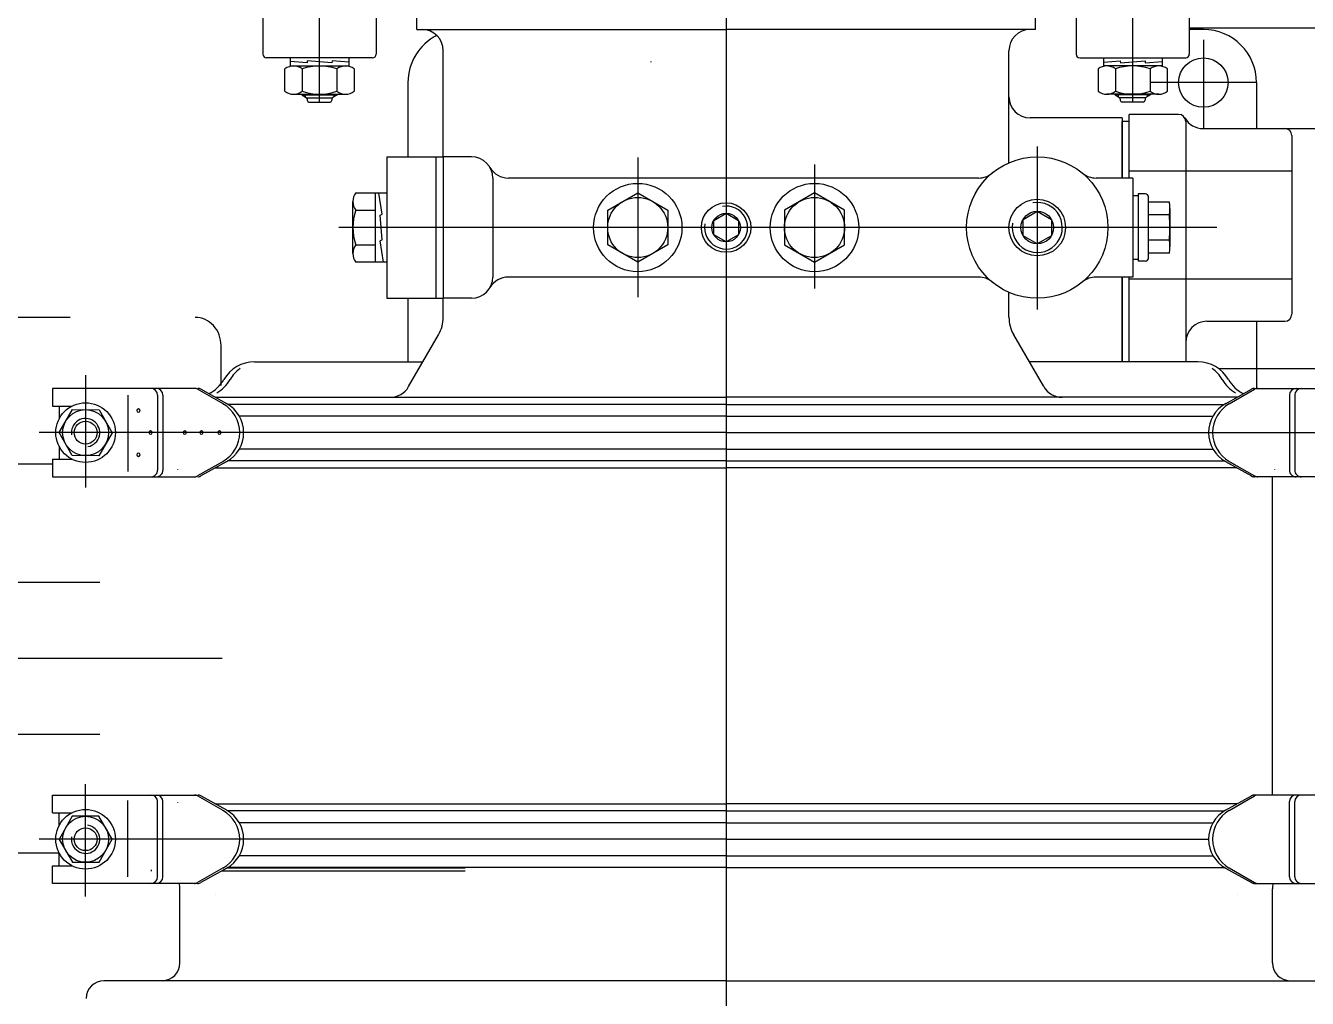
# Model space of a CAD drawing. Header units: millimetres. Extents: x -1838618 to -1600818, y -1770412 to -1553248.
# Drawn here: x -1818370.5 to -1818007.9, y -1683230.2 to -1682955.1 of the extents above; entities that cross this region are included whole.
import ezdxf

# ---------------------------------------------------------------- set-up
doc = ezdxf.new("R2010")
doc.units = ezdxf.units.MM
doc.header["$LTSCALE"] = 100
doc.linetypes.add('ACAD_ISO04W100', pattern=[30, 24, -3, 0, -3])
doc.linetypes.add('CENTER', pattern=[2, 1.25, -0.25, 0.25, -0.25])
for name, color, linetype in [('412equipment', 6, 'Continuous'), ('418exhaust', 30, 'Continuous'), ('TV', 7, 'Continuous')]:
    doc.layers.add(name, color=color, linetype=linetype)

# ---------------------------------------------------------------- blocks, each defined once
blk = doc.blocks.new('GE-2')
at = {"layer": 'TV', "color": 7, "linetype": 'CENTER', "ltscale": 25.4}
for p, q in [((-21262.8, 47336.99), (-21262.8, 46380.03)), ((-21147.8, 46865.87), (-21147.8, 46919.98)), ((-21377.8, 46865.87), (-21377.8, 46901.02)), ((-21127.8, 46883.42), (-21127.8, 46858.34)), ((-21112.8, 46871.34), (-21142.83, 46871.34)), ((-21174.79, 46853.3), (-21174.79, 46807.13)), ((-21287.8, 46850.19), (-21287.8, 46810.67)), ((-21237.8, 46848.2), (-21237.8, 46813.13)), ((-21148.8, 46846.34), (-21102.8, 46846.34)), ((-21123.97, 46830.34), (-21372.34, 46830.34)), ((-21148.8, 46815.84), (-21102.8, 46815.84)), ((-21443.98, 46788.56), (-21443.98, 46756.79)), ((-21262.8, 46772.34), (-21457.08, 46772.34)), ((-21262.8, 46772.34), (-21068.52, 46772.34)), ((-21405.32, 46708.44), (-21671.41, 46708.44)), ((-21443.98, 46641.12), (-21443.98, 46672.89)), ((-21262.8, 46657.34), (-21457.08, 46657.34)), ((-21262.8, 46657.34), (-21126.32, 46657.34))]:
    blk.add_line(p, q, dxfattribs=at)
at = {"layer": 'TV', "color": 7, "linetype": 'Continuous', "ltscale": 25.4}
for p, q in [((-21393.8, 46890.34), (-21393.8, 46879.34)), ((-21361.8, 46890.34), (-21361.8, 46879.34)), ((-21350.3, 46886.34), (-21350.3, 46890.34)), ((-21175.3, 46886.34), (-21175.3, 46890.34)), ((-21163.8, 46890.34), (-21163.8, 46879.34)), ((-21131.8, 46890.34), (-21131.8, 46879.34)), ((-21350.3, 46886.34), (-21262.8, 46886.34)), ((-21175.3, 46886.34), (-21262.8, 46886.34)), ((-20821.3, 46886.7), (-21131.8, 46886.7)), ((-21127.8, 46886.34), (-21131.8, 46886.34)), ((-21342.8, 46850.34), (-21342.8, 46880.34)), ((-21182.8, 46848.67), (-21182.8, 46880.34)), ((-21362.8, 46878.34), (-21392.8, 46878.34)), ((-21386.1, 46878.34), (-21386.1, 46876.04)), ((-21381.34, 46876.88), (-21386.1, 46877.31)), ((-21381.28, 46877.51), (-21381.34, 46876.88)), ((-21374.31, 46876.88), (-21381.28, 46877.51)), ((-21374.25, 46877.51), (-21374.31, 46876.88)), ((-21369.5, 46877.08), (-21374.25, 46877.51)), ((-21369.5, 46878.34), (-21369.5, 46876.04)), ((-21162.8, 46878.34), (-21132.8, 46878.34)), ((-21156.1, 46878.34), (-21156.1, 46876.04)), ((-21156.1, 46877.08), (-21151.34, 46877.51)), ((-21151.34, 46877.51), (-21151.28, 46876.88)), ((-21151.28, 46876.88), (-21144.31, 46877.51)), ((-21144.31, 46877.51), (-21144.25, 46876.88)), ((-21144.25, 46876.88), (-21139.5, 46877.31)), ((-21139.5, 46878.34), (-21139.5, 46876.04)), ((-21387.61, 46868.89), (-21387.61, 46875.2)), ((-21386.1, 46876.04), (-21369.5, 46876.04)), ((-21382.7, 46875.2), (-21382.7, 46868.89)), ((-21372.89, 46875.2), (-21372.89, 46868.89)), ((-21367.98, 46875.2), (-21367.98, 46868.89)), ((-21157.61, 46875.2), (-21157.61, 46868.89)), ((-21139.5, 46876.04), (-21156.1, 46876.04)), ((-21152.7, 46875.2), (-21152.7, 46868.89)), ((-21142.89, 46875.2), (-21142.89, 46868.89)), ((-21137.98, 46868.89), (-21137.98, 46875.2)), ((-21352.8, 46871.34), (-21352.8, 46850.34)), ((-21112.8, 46871.34), (-21112.8, 46858.34)), ((-21385.16, 46868.04), (-21370.43, 46868.04)), ((-21382.8, 46868.04), (-21382.8, 46867.84)), ((-21382.8, 46867.84), (-21381.55, 46867.12)), ((-21382.8, 46867.84), (-21372.8, 46867.84)), ((-21381.88, 46868.04), (-21381.88, 46867.31)), ((-21381.3, 46866.98), (-21374.3, 46866.98)), ((-21381.3, 46866.69), (-21381.3, 46866.34)), ((-21380.8, 46865.84), (-21374.8, 46865.84)), ((-21374.3, 46866.69), (-21374.3, 46866.34)), ((-21372.8, 46867.84), (-21374.05, 46867.12)), ((-21373.72, 46867.84), (-21373.72, 46867.31)), ((-21372.8, 46868.04), (-21372.8, 46867.76)), ((-21140.43, 46868.04), (-21155.16, 46868.04)), ((-21152.8, 46868.04), (-21152.8, 46867.76)), ((-21152.8, 46868.04), (-21152.8, 46867.84)), ((-21142.8, 46867.84), (-21152.8, 46867.84)), ((-21152.8, 46867.84), (-21151.55, 46867.12)), ((-21151.88, 46867.84), (-21151.88, 46867.31)), ((-21144.3, 46866.98), (-21151.3, 46866.98)), ((-21151.3, 46866.69), (-21151.3, 46866.34)), ((-21144.8, 46865.84), (-21150.8, 46865.84)), ((-21144.3, 46866.69), (-21144.3, 46866.34)), ((-21142.8, 46867.84), (-21144.05, 46867.12)), ((-21143.72, 46868.04), (-21143.72, 46867.31)), ((-21142.8, 46868.04), (-21142.8, 46867.84)), ((-21134.8, 46862.34), (-21148.8, 46862.34)), ((-21148.8, 46844.34), (-21148.8, 46862.34)), ((-21150.8, 46861.34), (-21176.8, 46861.34)), ((-21150.8, 46861.34), (-21150.8, 46844.34)), ((-21148.8, 46860.34), (-21150.8, 46860.34)), ((-21150.8, 46844.34), (-21150.8, 46860.34)), ((-21132.8, 46860.34), (-21132.8, 46792.34)), ((-21127.87, 46858.34), (-20942.8, 46858.34)), ((-21102.8, 46856.34), (-21102.8, 46805.84)), ((-21358.79, 46850.34), (-21358.79, 46810.34)), ((-21358.79, 46850.34), (-21342.8, 46850.34)), ((-21344.8, 46810.34), (-21344.8, 46850.34)), ((-21342.79, 46850.34), (-21342.79, 46810.34)), ((-21334.79, 46850.34), (-21342.79, 46850.34)), ((-21328.79, 46844.34), (-21328.79, 46816.34)), ((-21191.4, 46844.34), (-21324.4, 46844.34)), ((-21147.79, 46844.34), (-21158.18, 46844.34)), ((-21147.79, 46844.34), (-21147.79, 46816.34)), ((-21368.39, 46822.98), (-21368.39, 46837.7)), ((-21367.55, 46840.16), (-21361.99, 46840.16)), ((-21361.99, 46820.53), (-21361.99, 46840.16)), ((-21358.79, 46840.09), (-21361.99, 46840.09)), ((-21360.08, 46834.15), (-21361.08, 46840.09)), ((-21296.3, 46835.25), (-21287.8, 46840.16)), ((-21287.8, 46840.16), (-21279.3, 46835.25)), ((-21237.8, 46840.16), (-21246.3, 46835.25)), ((-21229.3, 46835.25), (-21237.8, 46840.16)), ((-21146.29, 46839.34), (-21147.79, 46839.34)), ((-21144.29, 46839.84), (-21146.29, 46839.84)), ((-21146.29, 46839.84), (-21146.29, 46820.84)), ((-21143.29, 46821.84), (-21143.29, 46838.84)), ((-21137.41, 46837.54), (-21143.29, 46837.54)), ((-21367.55, 46835.25), (-21361.99, 46835.25)), ((-21360.7, 46833.83), (-21360.08, 46834.15)), ((-21360.08, 46826.86), (-21360.7, 46833.83)), ((-21296.3, 46825.44), (-21296.3, 46835.25)), ((-21279.3, 46835.25), (-21279.3, 46825.44)), ((-21266.3, 46832.36), (-21262.8, 46834.39)), ((-21262.8, 46834.38), (-21259.3, 46832.36)), ((-21246.3, 46835.25), (-21246.3, 46825.44)), ((-21229.3, 46825.44), (-21229.3, 46835.25)), ((-21178.79, 46832.65), (-21174.79, 46834.96)), ((-21174.79, 46834.96), (-21170.79, 46832.65)), ((-21137.41, 46833.94), (-21143.29, 46833.94)), ((-21137.29, 46835.74), (-21137.29, 46824.94)), ((-21266.3, 46828.32), (-21266.3, 46832.36)), ((-21259.3, 46832.36), (-21259.3, 46828.32)), ((-21178.79, 46828.03), (-21178.79, 46832.65)), ((-21170.79, 46832.65), (-21170.79, 46828.03)), ((-21360.08, 46826.86), (-21360.7, 46826.54)), ((-21359.7, 46820.59), (-21360.7, 46826.54)), ((-21262.8, 46826.3), (-21266.3, 46828.32)), ((-21259.3, 46828.32), (-21262.8, 46826.3)), ((-21174.79, 46825.72), (-21178.79, 46828.03)), ((-21170.79, 46828.03), (-21174.79, 46825.72)), ((-21137.41, 46826.74), (-21143.29, 46826.74)), ((-21367.55, 46825.44), (-21361.99, 46825.44)), ((-21287.8, 46820.53), (-21296.3, 46825.44)), ((-21279.3, 46825.44), (-21287.8, 46820.53)), ((-21246.3, 46825.44), (-21237.8, 46820.53)), ((-21237.8, 46820.53), (-21229.3, 46825.44)), ((-21137.41, 46823.14), (-21143.29, 46823.14)), ((-21361.99, 46820.53), (-21367.55, 46820.53)), ((-21358.79, 46820.59), (-21361.99, 46820.59)), ((-21146.29, 46821.34), (-21147.79, 46821.34)), ((-21144.29, 46820.84), (-21146.29, 46820.84)), ((-21191.4, 46816.34), (-21324.4, 46816.34)), ((-21147.79, 46816.34), (-21158.18, 46816.34)), ((-21150.8, 46816.34), (-21150.8, 46792.34)), ((-21150.8, 46792.34), (-21150.8, 46816.34)), ((-21148.8, 46792.34), (-21148.8, 46816.34)), ((-21182.8, 46805.02), (-21182.8, 46812.02)), ((-21358.79, 46810.34), (-21342.8, 46810.34)), ((-21352.8, 46810.34), (-21352.8, 46792.34)), ((-21342.8, 46805.02), (-21342.8, 46810.34)), ((-21334.79, 46810.34), (-21342.79, 46810.34)), ((-21448.36, 46804.94), (-21657.77, 46804.94)), ((-21126.8, 46803.84), (-21104.8, 46803.84)), ((-21112.8, 46803.84), (-21112.8, 46784.84)), ((-21405.66, 46785.65), (-21405.66, 46796.94)), ((-21352.61, 46785.34), (-21344.14, 46800.02)), ((-21172.98, 46785.34), (-21181.46, 46800.02)), ((-21396.23, 46792.34), (-21348.57, 46792.34)), ((-21129.37, 46792.34), (-21177.02, 46792.34)), ((-21061.46, 46790.34), (-21123.37, 46790.34)), ((-21453.35, 46784.84), (-21453.35, 46779.84)), ((-21412.71, 46784.84), (-21453.35, 46784.84)), ((-21432.05, 46782.93), (-21432.05, 46761.37)), ((-21423.63, 46782.97), (-21423.63, 46761.72)), ((-21422.13, 46782.97), (-21422.13, 46761.72)), ((-21405.1, 46780.47), (-21412.28, 46784.59)), ((-21404.07, 46780.52), (-21411.35, 46784.6)), ((-21407.32, 46782.34), (-21262.8, 46782.34)), ((-21118.28, 46782.34), (-21262.8, 46782.34)), ((-21121.53, 46780.52), (-21114.24, 46784.6)), ((-21120.49, 46780.47), (-21113.31, 46784.59)), ((-21113.33, 46784.84), (-21072.24, 46784.84)), ((-21103.46, 46782.97), (-21103.46, 46761.72)), ((-21101.96, 46782.97), (-21101.96, 46761.72)), ((-21453.35, 46779.84), (-21447.84, 46779.84)), ((-21451.48, 46779.84), (-21451.48, 46776.21)), ((-21451.48, 46772.39), (-21447.69, 46778.87)), ((-21447.69, 46778.87), (-21440.18, 46778.82)), ((-21440.18, 46778.82), (-21436.47, 46772.3)), ((-21428.57, 46778.59), (-21428.57, 46778.59)), ((-21262.8, 46780.34), (-21403.76, 46780.34)), ((-21262.8, 46780.34), (-21121.83, 46780.34)), ((-21262.8, 46776.99), (-21400.51, 46776.99)), ((-21262.8, 46776.99), (-21125.08, 46776.99)), ((-21447.77, 46765.87), (-21451.48, 46772.39)), ((-21436.47, 46772.3), (-21440.26, 46765.82)), ((-21425.13, 46772.34), (-21425.13, 46772.34)), ((-21415.48, 46772.34), (-21415.48, 46772.34)), ((-21410.76, 46772.34), (-21410.76, 46772.34)), ((-21405.65, 46772.34), (-21405.65, 46772.34)), ((-21451.48, 46768.48), (-21451.48, 46764.84)), ((-21262.8, 46767.69), (-21400.51, 46767.69)), ((-21262.8, 46767.69), (-21125.08, 46767.69)), ((-21453.35, 46764.84), (-21447.84, 46764.84)), ((-21453.35, 46764.84), (-21453.35, 46759.84)), ((-21440.26, 46765.82), (-21447.77, 46765.87)), ((-21428.57, 46766.09), (-21428.57, 46766.09)), ((-21405.1, 46764.21), (-21412.28, 46760.09)), ((-21404.06, 46764.17), (-21411.35, 46760.08)), ((-21262.8, 46764.34), (-21403.76, 46764.34)), ((-21262.8, 46764.34), (-21121.83, 46764.34)), ((-21121.53, 46764.17), (-21120.23, 46763.44)), ((-21121.53, 46764.17), (-21114.24, 46760.08)), ((-21120.49, 46764.21), (-21119.14, 46763.44)), ((-21120.49, 46764.21), (-21113.31, 46760.09)), ((-21453.35, 46763.44), (-21509.3, 46763.44)), ((-21407.31, 46762.34), (-21262.8, 46762.34)), ((-21118.28, 46762.34), (-21262.8, 46762.34)), ((-21453.35, 46759.84), (-21412.71, 46759.84)), ((-21072.24, 46759.84), (-21113.33, 46759.84)), ((-21108.3, 46669.84), (-21108.3, 46759.84)), ((-21439.91, 46729.94), (-21519.82, 46729.94)), ((-21439.91, 46686.94), (-21519.82, 46686.94)), ((-21453.35, 46669.84), (-21412.71, 46669.84)), ((-21453.35, 46664.84), (-21453.35, 46669.84)), ((-21072.24, 46669.84), (-21113.33, 46669.84)), ((-21432.05, 46646.75), (-21432.05, 46668.31)), ((-21423.63, 46646.72), (-21423.63, 46667.97)), ((-21422.13, 46646.72), (-21422.13, 46667.97)), ((-21405.1, 46665.47), (-21412.28, 46669.59)), ((-21404.06, 46665.52), (-21411.35, 46669.6)), ((-21407.31, 46667.34), (-21262.8, 46667.34)), ((-21118.28, 46667.34), (-21262.8, 46667.34)), ((-21121.53, 46665.52), (-21114.24, 46669.6)), ((-21120.49, 46665.47), (-21113.31, 46669.59)), ((-21103.46, 46646.72), (-21103.46, 46667.97)), ((-21101.96, 46646.72), (-21101.96, 46667.97)), ((-21453.35, 46664.84), (-21447.84, 46664.84)), ((-21451.48, 46661.21), (-21451.48, 46664.84)), ((-21447.77, 46663.82), (-21451.48, 46657.3)), ((-21440.26, 46663.87), (-21447.77, 46663.82)), ((-21436.47, 46657.39), (-21440.26, 46663.87)), ((-21262.8, 46665.34), (-21403.76, 46665.34)), ((-21262.8, 46665.34), (-21121.83, 46665.34)), ((-21262.8, 46661.99), (-21400.51, 46661.99)), ((-21262.8, 46661.99), (-21125.08, 46661.99)), ((-21451.48, 46657.3), (-21447.69, 46650.82)), ((-21440.18, 46650.87), (-21436.47, 46657.39)), ((-21451.46, 46653.44), (-21509.3, 46653.44)), ((-21451.48, 46649.84), (-21451.48, 46653.48)), ((-21262.8, 46652.69), (-21400.51, 46652.69)), ((-21262.8, 46652.69), (-21125.08, 46652.69)), ((-21453.35, 46644.84), (-21453.35, 46649.84)), ((-21453.35, 46649.84), (-21447.84, 46649.84)), ((-21447.69, 46650.82), (-21440.18, 46650.87)), ((-21425.3, 46648.34), (-21425.3, 46648.67)), ((-21405.1, 46649.21), (-21412.28, 46645.09)), ((-21404.06, 46649.17), (-21411.35, 46645.08)), ((-21336.57, 46648.34), (-21405.53, 46648.34)), ((-21403.82, 46649.3), (-21336.57, 46649.3)), ((-21262.8, 46649.34), (-21403.76, 46649.34)), ((-21262.8, 46649.34), (-21121.83, 46649.34)), ((-21121.53, 46649.17), (-21114.24, 46645.08)), ((-21120.49, 46649.21), (-21113.31, 46645.09)), ((-21412.26, 46644.84), (-21453.35, 46644.84)), ((-21113.33, 46644.84), (-21072.24, 46644.84)), ((-21417.3, 46622.34), (-21417.3, 46643.34)), ((-21108.3, 46622.34), (-21108.3, 46643.34)), ((-21262.8, 46617.34), (-21438.8, 46617.34)), ((-21262.8, 46617.34), (-21086.8, 46617.34))]:
    blk.add_line(p, q, dxfattribs=at)
for centre, radius in [((-21127.8, 46871.34), 7), ((-21174.79, 46830.34), 20), ((-21287.8, 46830.34), 12.5), ((-21237.8, 46830.34), 12.5), ((-21287.8, 46830.34), 8.5), ((-21262.8, 46830.34), 7), ((-21237.8, 46830.34), 8.5), ((-21174.79, 46830.34), 8), ((-21262.8, 46830.34), 4.04), ((-21174.79, 46830.34), 4.62), ((-21443.98, 46772.34), 8.44), ((-21443.98, 46772.34), 6.5), ((-21443.98, 46772.34), 3.23), ((-21443.98, 46657.34), 8.44), ((-21443.98, 46657.34), 6.5), ((-21443.98, 46657.34), 3.23)]:
    blk.add_circle(centre, radius, dxfattribs=at)
for centre, radius, start, end in [((-21337.8, 46871.34), 15, 117.2051, 180), ((-21348.8, 46880.34), 6, 0, 90), ((-21176.8, 46880.34), 6, 90, 180), ((-21127.8, 46871.34), 15, 0, 90), ((-21392.8, 46879.34), 1, 179.9999, 270), ((-21362.8, 46879.34), 1, 269.9999, 360), ((-21283.5, 46877.14), 0.6, 165.0001, 180), ((-21283.5, 46877.14), 0.6, 165.0001, 180), ((-21162.8, 46879.34), 1, 180, 270), ((-21132.8, 46879.34), 1, 269.9999, 360), ((-21385.16, 46872.05), 4, 52.1212, 127.8787), ((-21377.8, 46861.32), 14.72, 70.5289, 109.4712), ((-21370.43, 46872.05), 4, 52.1213, 127.8787), ((-21155.16, 46872.05), 4, 52.1213, 127.8787), ((-21147.8, 46861.32), 14.72, 70.5289, 109.4712), ((-21140.43, 46872.05), 4, 52.1213, 127.8788), ((-21385.16, 46872.04), 4, 232.1212, 307.8786), ((-21377.8, 46882.77), 14.72, 250.5288, 289.4711), ((-21381.8, 46866.69), 0.5, 360, 60.0243), ((-21380.8, 46866.34), 0.5, 180, 269.9999), ((-21374.8, 46866.34), 0.5, 269.9999, 359.9999), ((-21373.8, 46866.69), 0.5, 119.9999, 180), ((-21370.43, 46872.04), 4, 232.1215, 307.8788), ((-21176.8, 46867.34), 6, 180, 270), ((-21155.16, 46872.04), 4, 232.1212, 307.8784), ((-21147.8, 46882.77), 14.72, 250.5288, 289.4711), ((-21151.8, 46866.69), 0.5, 360, 60.0001), ((-21150.8, 46866.34), 0.5, 180, 270), ((-21144.8, 46866.34), 0.5, 270, 0), ((-21143.8, 46866.69), 0.5, 119.9757, 180), ((-21140.43, 46872.04), 4, 232.1213, 307.8787), ((-21134.8, 46860.34), 2, 360, 90), ((-21127.87, 46864.34), 6, 209.9998, 270), ((-21104.8, 46856.34), 2, 360, 90), ((-21334.79, 46844.34), 6, 0, 90), ((-21324.4, 46850.34), 6, 210, 269.9999), ((-21191.4, 46850.34), 6, 269.9997, 309.7149), ((-21158.18, 46850.34), 6, 230.285, 270.0003), ((-21364.39, 46837.7), 4, 142.1213, 217.8787), ((-21174.79, 46830.34), 7.08, 169.9991, 99.9965), ((-21144.29, 46838.84), 1, 0, 90), ((-21150.48, 46835.74), 13.19, 352.1545, 7.8455), ((-21353.67, 46830.34), 14.72, 160.5288, 199.4711), ((-21262.8, 46830.34), 6.08, 169.9983, 99.9989), ((-21189.85, 46830.34), 52.56, 356.0727, 3.9273), ((-21150.48, 46824.94), 13.19, 352.1545, 7.8454), ((-21364.39, 46822.98), 4, 142.1212, 217.8787), ((-21144.29, 46821.84), 1, 269.9999, 360), ((-21334.79, 46816.34), 6, 270, 0), ((-21324.4, 46810.34), 6, 90, 150), ((-21191.4, 46810.34), 6, 50.2851, 90.0003), ((-21158.18, 46810.34), 6, 89.9997, 129.715), ((-21352.8, 46805.02), 10, 330, 0), ((-21172.8, 46805.02), 10, 180, 210), ((-21104.8, 46805.84), 2, 270, 0), ((-21126.8, 46797.84), 6, 90, 180), ((-21396.23, 46782.34), 10, 90, 150), ((-21394.45, 46782.34), 10, 125.677, 150), ((-21129.37, 46782.34), 10, 30, 90), ((-21131.14, 46782.34), 10, 30, 54.323), ((-21413.55, 46792.34), 10, 296.1408, 330), ((-21411.77, 46792.34), 10, 299.2454, 330), ((-21113.82, 46792.34), 10, 210, 240.7546), ((-21112.05, 46792.34), 10, 210, 243.8591), ((-21425.51, 46782.97), 1.88, 0, 90), ((-21424, 46782.97), 1.88, 0, 90), ((-21413.21, 46782.97), 1.88, 60.1422, 90), ((-21412.26, 46782.97), 1.88, 60.7224, 90), ((-21357.81, 46788.34), 6, 269.9999, 329.9999), ((-21167.78, 46788.34), 6, 210, 270.0001), ((-21113.33, 46782.97), 1.88, 90, 119.2776), ((-21112.38, 46782.97), 1.88, 90, 119.8579), ((-21101.59, 46782.97), 1.88, 90, 180), ((-21100.08, 46782.97), 1.88, 90, 180), ((-21429.03, 46778.59), 0.469, 0, 180), ((-21429.03, 46778.59), 0.469, 180, 0), ((-21409.77, 46772.34), 9.38, 299.7143, 60.2421), ((-21408.65, 46772.34), 9.38, 299.0984, 60.8838), ((-21116.94, 46772.34), 9.38, 119.1162, 240.9015), ((-21115.82, 46772.34), 9.38, 119.7579, 240.2856), ((-21443.98, 46772.34), 4, 279.66, 189.6626), ((-21425.6, 46772.34), 0.469, 0, 180), ((-21425.6, 46772.34), 0.469, 180, 0), ((-21415.95, 46772.34), 0.469, 0, 180), ((-21415.95, 46772.34), 0.469, 180, 0), ((-21411.23, 46772.34), 0.469, 0, 180), ((-21411.23, 46772.34), 0.469, 180, 0), ((-21406.12, 46772.34), 0.469, 0, 180), ((-21406.12, 46772.34), 0.469, 180, 0), ((-21429.03, 46766.09), 0.469, 0, 180), ((-21429.03, 46766.09), 0.469, 180, 0), ((-21425.51, 46761.72), 1.88, 269.9999, 360), ((-21424, 46761.72), 1.88, 269.9999, 360), ((-21419.91, 46761.95), 2, 0, 1.6988), ((-21105.68, 46761.95), 2, 178.3012, 180), ((-21101.59, 46761.72), 1.88, 180, 270.0001), ((-21100.08, 46761.72), 1.88, 180, 270.0001), ((-21413.21, 46761.72), 1.88, 269.9999, 299.8578), ((-21412.26, 46761.72), 1.88, 269.9999, 299.2776), ((-21113.33, 46761.72), 1.88, 240.7224, 270), ((-21112.38, 46761.72), 1.88, 240.1421, 270), ((-21425.51, 46667.97), 1.88, 0, 90), ((-21424, 46667.97), 1.88, 0, 90), ((-21413.21, 46667.97), 1.88, 60.1422, 90), ((-21412.26, 46667.97), 1.88, 60.7224, 90), ((-21113.33, 46667.97), 1.88, 90, 119.2776), ((-21112.38, 46667.97), 1.88, 90, 119.8579), ((-21101.59, 46667.97), 1.88, 90, 180), ((-21100.08, 46667.97), 1.88, 90, 180), ((-21419.91, 46667.73), 2, 358.3012, 360), ((-21409.77, 46657.34), 9.38, 299.7579, 60.2857), ((-21408.65, 46657.34), 9.38, 299.1162, 60.9016), ((-21116.94, 46657.34), 9.38, 119.2776, 240.8838), ((-21115.82, 46657.34), 9.38, 119.8579, 240.2421), ((-21443.98, 46657.34), 4, 170.3374, 80.34), ((-21425.51, 46646.72), 1.88, 270, 360), ((-21424, 46646.72), 1.88, 270, 360), ((-21422.3, 46643.34), 5, 0, 17.4569), ((-21413.21, 46646.72), 1.88, 270, 299.8578), ((-21412.26, 46646.72), 1.88, 270, 299.2776), ((-21113.33, 46646.72), 1.88, 240.7224, 269.9999), ((-21112.38, 46646.72), 1.88, 240.1421, 269.9999), ((-21103.3, 46643.34), 5, 162.5431, 180), ((-21101.59, 46646.72), 1.88, 180, 269.9999), ((-21100.08, 46646.72), 1.88, 180, 269.9999), ((-21409.33, 46641.82), 2, 358.301, 0.0013), ((-21409.33, 46641.82), 2, 358.301, 0.0013), ((-21116.26, 46641.82), 2, 179.9987, 181.6989), ((-21116.26, 46641.82), 2, 179.9987, 181.6989), ((-21422.3, 46622.34), 5, 270, 0), ((-21103.3, 46622.34), 5, 180, 269.9999), ((-21438.8, 46612.34), 5, 90, 180)]:
    blk.add_arc(centre, radius, start, end, dxfattribs=at)
at = {"layer": 'TV', "color": 7, "linetype": 'Continuous'}
blk.add_ellipse((-21412.96, 46796.94), major_axis=(0, -8), ratio=0.91252, start_param=1.570796, end_param=3.141593, dxfattribs=at)
blk = doc.blocks.new('p-11')
at = {"layer": '418exhaust', "color": 1, "linetype": 'CENTER'}
blk.add_line((-48517.12, 69212.16), (-48517.12, 68632.16), dxfattribs=at)
blk = doc.blocks.new('UPPER PLATFORM')
at = {"lineweight": -3}
blk.add_blockref('p-11', (29790.12, -66071.16), dxfattribs=at)
at = {"layer": '412equipment', "lineweight": -3}
blk.add_blockref('GE-2', (2535.8, -44296.84), dxfattribs=at)

msp = doc.modelspace()

# ---------------------------------------------------------------- block references
at = {"color": 9, "linetype": 'ACAD_ISO04W100'}
msp.add_blockref('UPPER PLATFORM', (-1799445.35, -1685545.74), dxfattribs=at)

doc.saveas('drawing.dxf')
